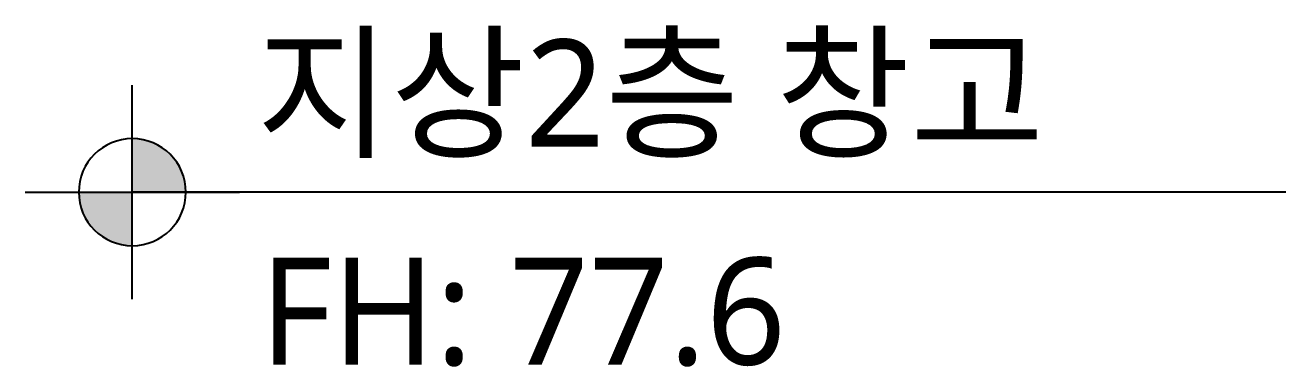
# Model space of a CAD drawing. Header units: millimetres. Extents: x 81033 to 452328, y -17390 to 42241.
# Drawn here: x 331242 to 334420, y 23904 to 24765 of the extents above; entities that cross this region are included whole.
import ezdxf
from ezdxf.enums import TextEntityAlignment as Align

# ---------------------------------------------------------------- set-up
doc = ezdxf.new("R2010")
doc.units = ezdxf.units.MM
doc.header["$LTSCALE"] = 100
doc.header["$MEASUREMENT"] = 0
doc.layers.get('0').update_dxf_attribs({"linetype": 'CONTINUOUS'})
doc.layers.add('SYM', color=7, linetype='CONTINUOUS')
doc.layers.add('TEXT(AXIS)', color=2, linetype='CONTINUOUS')
doc.styles.add('나눔바른고딕', font='NanumBarunGothic.ttf')

# ---------------------------------------------------------------- blocks, each defined once
blk = doc.blocks.new('A$C19853FC8')
at = {"layer": 'SYM'}
for p, q in [((1800, 0), (1800, 3600)), ((3600, 1800), (0, 1800))]:
    blk.add_line(p, q, dxfattribs=at)
blk.add_circle((1800, 1800), 900, dxfattribs=at)
for points in [[(900, 1800), (1800, 2700), (914, 1959), (1643, 2686)], [(914, 1959), (1643, 2686), (954, 2112), (1492, 2646)], [(954, 2112), (1492, 2646), (1025, 2260), (1346, 2576)], [(1025, 2260), (1346, 2576), (1109, 2378), (1222, 2491)], [(1800, 900), (2700, 1800), (1959, 914), (2686, 1643)], [(1959, 914), (2686, 1643), (2112, 954), (2646, 1492)], [(2112, 954), (2646, 1492), (2260, 1025), (2576, 1346)], [(2260, 1025), (2576, 1346), (2378, 1109), (2491, 1222)]]:
    blk.add_solid(points, dxfattribs=at)
at = {"layer": 'SYM', "linetype": 'Continuous'}
for points in [[(1800, 2700), (1800, 1800), (900, 1800)], [(2700, 1800), (1800, 900), (1800, 1800)]]:
    blk.add_solid(points, dxfattribs=at)

msp = doc.modelspace()

# ---------------------------------------------------------------- linework, layer by layer
at = {"layer": 'SYM', "ltscale": 1000}
msp.add_line((334419.6, 24343.9), (331512.1, 24343.9), dxfattribs=at)

# ---------------------------------------------------------------- block references
at = {"ltscale": 1000, "xscale": -0.15, "yscale": 0.15, "zscale": 0.15}
msp.add_blockref('A$C19853FC8', (331782.1, 24073.9), dxfattribs=at)

# ---------------------------------------------------------------- texts
at = {"layer": 'TEXT(AXIS)', "style": '나눔바른고딕'}
for s, p in [('지상2층 창고', (331824.6, 24593.9)), ('FH: 77.6', (331833.1, 24043.9))]:
    msp.add_text(s, height=270, dxfattribs=at).set_placement(p, align=Align.MIDDLE_LEFT)

doc.saveas('drawing.dxf')
